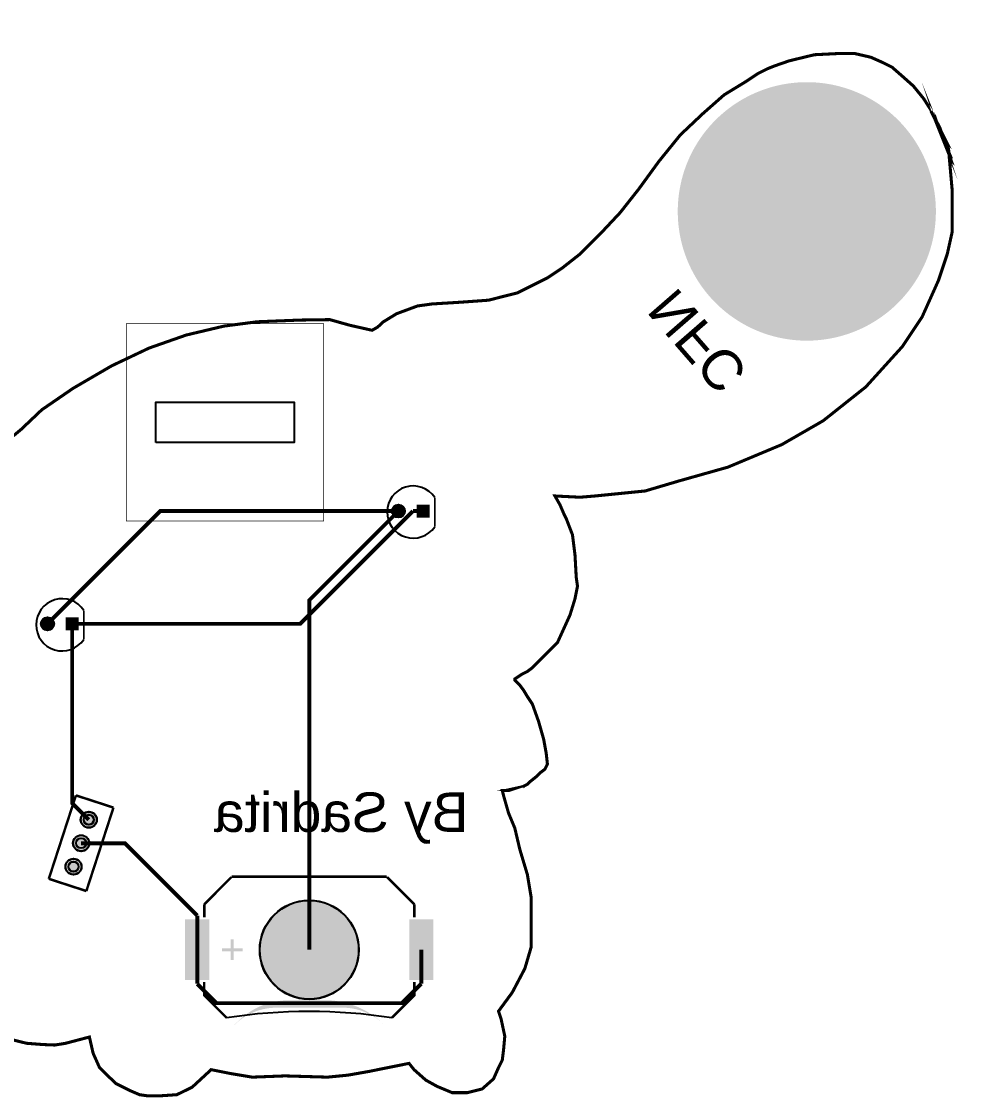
# Model space of a CAD drawing. Header units: millimetres. Extents: x -111 to 37, y 12 to 121.
# Drawn here: x -60.1 to 36.7, y 11.7 to 120.7 of the extents above; entities that cross this region are included whole.
import ezdxf

# ---------------------------------------------------------------- set-up
doc = ezdxf.new("R2010")
doc.units = ezdxf.units.MM
for name, color, linetype, true_color in [('BoardOutLine', 7, 'Continuous', 0xff00ff), ('BottomLayer', 7, 'Continuous', 0x0000ff), ('BottomPasteMaskLayer', 7, 'Continuous', 0x800000), ('BottomSilkLayer', 7, 'Continuous', 0x66cc33), ('BottomSolderMaskLayer', 7, 'Continuous', 0xaa00ff), ('Document', 7, 'Continuous', 0xffffff), ('Multi-Layer', 7, 'Continuous', 0xc0c0c0), ('TopLayer', 7, 'Continuous', 0xff0000), ('TopSolderMaskLayer', 7, 'Continuous', 0x800080)]:
    doc.layers.add(name, color=color, linetype=linetype, true_color=true_color)
doc.styles.get("Standard").update_dxf_attribs({"font": 'arial.ttf'})

msp = doc.modelspace()

# ---------------------------------------------------------------- hatches: boundary and pattern name
at = {"layer": 'BottomLayer'}
for points in [[(-35.98807467614936, 26.67005334010662, 1), (-25.988049276098558, 26.67005334010662, 1)], [(-41.138125476250934, 29.72006604013211), (-43.53812547625091, 29.72006604013211), (-43.53812547625091, 23.620040640081243), (-41.138125476250934, 23.620040640081243)], [(-18.43804927609858, 29.72006604013211), (-20.83804927609856, 29.72006604013211), (-20.83804927609856, 23.620040640081243), (-18.43804927609858, 23.620040640081243)]]:
    msp.add_hatch(color=256, dxfattribs=at).paths.add_polyline_path(points)
at = {"layer": 'BottomPasteMaskLayer'}
for points in [[(-43.538074676149336, 29.720040640081265), (-41.13807467614936, 29.720040640081265), (-41.13807467614936, 23.620040640081243), (-43.538074676149336, 23.620040640081243), (-43.538074676149336, 23.630048260096487)], [(-20.83804927609856, 29.720040640081265), (-18.43804927609858, 29.720040640081265), (-18.43804927609858, 23.620040640081243), (-20.83804927609856, 23.620040640081243), (-20.83804927609856, 23.630048260096487)]]:
    msp.add_hatch(color=256, dxfattribs=at).paths.add_polyline_path(points)
at = {"layer": 'BottomSilkLayer'}
for points in [[(-38.63807467614936, 25.620066040132087), (-38.63807467614936, 27.720066040131996), (-38.93807467614931, 27.720066040131996), (-38.93807467614931, 25.620066040132087)], [(-37.73810007620011, 26.820040640081174), (-39.838100076200135, 26.820040640081174), (-39.838100076200135, 26.52004064008122), (-37.73810007620011, 26.52004064008122)]]:
    msp.add_hatch(color=256, dxfattribs=at).paths.add_polyline_path(points)
at = {"layer": 'BottomSolderMaskLayer'}
for points in [[(6.350012700025445, 101.47320294640588), (6.350803179502918, 101.63635230667921), (6.353629273246497, 101.79947910340366), (6.358490541259243, 101.96255793921239), (6.365386226685587, 102.12556342420578), (6.374315255929332, 102.28847017990427), (6.385276238821916, 102.45125284319943), (6.398267468837275, 102.61388607030301), (6.413286923358328, 102.77634454069255), (6.430332263991886, 102.93860296105379), (6.449400836932227, 103.10063606921824), (6.470489673375823, 103.26241863809662), (6.493595489980862, 103.42392547960628), (6.518714689381113, 103.58513144859296), (6.545843360744357, 103.74601144674534), (6.574977280381745, 103.90654042650272), (6.6061119124053675, 104.06669339495534), (6.639242409434928, 104.22644541773434), (6.674363613351716, 104.38577162289505), (6.711470056101916, 104.54464720478813), (6.750555960547899, 104.70304742792257), (6.791615241367936, 104.86094763081655), (6.834641506003209, 105.01832322983682), (6.879628055653939, 105.1751497230257), (6.926567886320981, 105.3314026939172), (6.975453689897222, 105.4870578153367), (7.026277855305352, 105.64209085318987), (7.079032469682488, 105.79647767023505), (7.133709319612308, 105.95019422984126), (7.1902998924038, 106.10321659973067), (7.2487953774168545, 106.25552095570413), (7.309186667433551, 106.4070835853513), (7.371464360075834, 106.55788089174166), (7.4356187592709375, 106.70788939709837), (7.501639876758645, 106.85708574645412), (7.569517433648343, 107.00544671128694), (7.639240862018596, 107.15294919313624), (7.710799306561967, 107.2995702272002), (7.784181626275995, 107.44528698590966), (7.859376396197376, 107.5900767824835), (7.936371909180252, 107.73391707446012), (8.0151561777202, 107.87678546720701), (8.0957169358187, 108.01865971740779), (8.17804164089489, 108.15951773652466), (8.262117475736432, 108.29933759423852), (8.347931350496538, 108.43809752186223), (8.43546990473078, 108.57577591572965), (8.5247195094787, 108.71235134056087), (8.61566626938361, 108.84780253279712), (8.708296024857873, 108.982108403913), (8.80259435428593, 109.11524804369947), (8.898546576271656, 109.24720072351863), (8.996137751921424, 109.37794589953194), (9.095352687171953, 109.50746321589793), (9.196175935155452, 109.63573250794207), (9.298591798603866, 109.76273380529574), (9.402584332293827, 109.88844733500571), (9.508137345528667, 110.01285352461264), (9.615234404658622, 110.1359330051979), (9.723858835640385, 110.2576666143998), (9.833993726632798, 110.37803539939625), (9.945621930629159, 110.49702061985636), (10.05872606812818, 110.61460375085755), (10.1732885298386, 110.73076648576989), (10.289291479421081, 110.84549073910614), (10.406716856265803, 110.95875864933805), (10.525546378303943, 111.07055258167611), (10.645761544853485, 111.18085513081655), (10.767343639500496, 111.28964912365007), (10.890273733012691, 111.39691762193615), (11.014532686286202, 111.50264392493978), (11.140101153325986, 111.6068115720318), (11.26695958425762, 111.70940434525187), (11.395088228370696, 111.81040627183336), (11.524467137194506, 111.90980162668961), (11.655076167603056, 112.00757493486299), (11.786894984951687, 112.10371097393386), (11.919903066242796, 112.19819477639044), (12.054079703321577, 112.29101163195935), (12.189404006098812, 112.38214708989562), (12.325854905804817, 112.4715869612329), (12.463411158268855, 112.55931732099236), (12.60205134722628, 112.64532451035018), (12.741753887654113, 112.72959513876515), (12.882497029130263, 112.8121160860627), (13.024258859220481, 112.8928745044775), (13.16701730689033, 112.97185782065469), (13.310750145940801, 113.04905373760596), (13.45543499846849, 113.12445023662542), (13.601049338351231, 113.19803557916032), (13.747570494753063, 113.2697983086382), (13.894975655655116, 113.33972725225135), (14.043241871407417, 113.40781152269562), (14.192346058301155, 113.47404051986598), (14.342265002163003, 113.53840393250675), (14.492975361969684, 113.60089173981657), (14.644453673480939, 113.66149421300918), (14.796676352894337, 113.7202019168277), (14.949619700515314, 113.77700571101354), (15.103259904448123, 113.83189675172991), (15.257573044302717, 113.88486649293793), (15.412535094918894, 113.93590668772845), (15.568121930107282, 113.98500938960456), (15.724309326404637, 114.03216695371987), (15.881072966846205, 114.077372038068), (16.038388444751035, 114.1206176046262), (16.196231267522535, 114.16189692045123), (16.35457686046061, 114.20120355872666), (16.51340057058883, 114.23853139976461), (16.67267767049202, 114.27387463195794), (16.83238336216641, 114.30722775268475), (16.99249278088041, 114.3385855691663), (17.152980999045667, 114.36794319927378), (17.313823030098547, 114.39529607228985), (17.474993832389373, 114.42063992961994), (17.636468313082105, 114.44397082545413), (17.79822133206062, 114.46528512738337), (17.96022770584341, 114.48457951696344), (18.12246221150258, 114.50185099023258), (18.284899590593795, 114.51709685817843), (18.447514553086194, 114.53031474715749), (18.610281781300728, 114.54150259926382), (18.7731759338526, 114.55065867265), (18.936171649595508, 114.55778154179848), (19.09924355157068, 114.56287009774269), (19.262366250958166, 114.56592354824056), (19.42551435102928, 114.56694141789762), (19.58866245110039, 114.56592354824056), (19.751785150487876, 114.56287009774269), (19.91485705246305, 114.55778154179836), (20.077852768205958, 114.55065867265), (20.2407469207576, 114.54150259926382), (20.403514148972363, 114.53031474715738), (20.566129111464534, 114.51709685817843), (20.72856649055575, 114.50185099023247), (20.890800996215148, 114.48457951696332), (21.05280736999771, 114.46528512738325), (21.21456038897645, 114.44397082545402), (21.376034869669184, 114.42063992961971), (21.53720567196001, 114.39529607228974), (21.69804770301289, 114.36794319927367), (21.858535921177918, 114.33858556916607), (22.018645339892146, 114.30722775268453), (22.178351031566535, 114.27387463195771), (22.337628131469728, 114.2385313997645), (22.496451841597718, 114.20120355872643), (22.65479743453602, 114.161896920451), (22.812640257307294, 114.12061760462598), (22.969955735212352, 114.07737203806778), (23.12671937565392, 114.03216695371964), (23.282906771951275, 113.98500938960433), (23.438493607139435, 113.93590668772822), (23.59345565775584, 113.8848664929377), (23.747768797610206, 113.83189675172957), (23.901409001543016, 113.7770057110132), (24.05435234916399, 113.72020191682736), (24.20657502857739, 113.66149421300884), (24.358053340088873, 113.60089173981623), (24.508763699895326, 113.53840393250641), (24.658682643757174, 113.47404051986564), (24.80778683065091, 113.40781152269517), (24.95605304640344, 113.3397272522509), (25.103458207305266, 113.26979830863775), (25.249979363707325, 113.19803557915986), (25.39559370358984, 113.12445023662497), (25.540278556117755, 113.0490537376055), (25.684011395168, 112.97185782065424), (25.826769842837848, 112.89287450447705), (25.968531672928066, 112.81211608606213), (26.109274814404216, 112.7295951387647), (26.24897735483205, 112.64532451034961), (26.387617543789474, 112.5593173209918), (26.52517379625351, 112.47158696123245), (26.661624695959517, 112.38214708989506), (26.796948998736752, 112.29101163195878), (26.931125635815533, 112.19819477638987), (27.064133717106643, 112.10371097393329), (27.195952534455273, 112.00757493486242), (27.326561564863823, 111.90980162668905), (27.455940473687633, 111.81040627183279), (27.58406911780071, 111.7094043452513), (27.710927548732343, 111.60681157203123), (27.836496015772127, 111.5026439249391), (27.96075496904541, 111.39691762193547), (28.083685062557606, 111.2896491236495), (28.205267157204617, 111.18085513081587), (28.325482323754386, 111.07055258167543), (28.4443118457923, 110.95875864933737), (28.561737222637248, 110.84549073910546), (28.67774017221973, 110.73076648576921), (28.79230263393015, 110.61460375085687), (28.905406771428943, 110.49702061985568), (29.017034975425304, 110.37803539939546), (29.127169866417717, 110.257666614399), (29.23579429739948, 110.13593300519722), (29.342891356529663, 110.01285352461184), (29.448444369764275, 109.88844733500503), (29.552436903454236, 109.76273380529506), (29.65485276690265, 109.63573250794127), (29.75567601488615, 109.50746321589725), (29.854890950136905, 109.37794589953114), (29.952482125786673, 109.24720072351784), (30.048434347771945, 109.11524804369867), (30.14273267720023, 108.9821084039122), (30.235362432674492, 108.84780253279632), (30.3263091925794, 108.71235134056008), (30.415558797327094, 108.57577591572885), (30.503097351561564, 108.43809752186121), (30.58891122632167, 108.29933759423773), (30.672987061163212, 108.15951773652387), (30.755311766239174, 108.01865971740676), (30.835872524337674, 107.87678546720622), (30.914656792877622, 107.73391707445921), (30.991652305860498, 107.5900767824827), (31.06684707578188, 107.44528698590887), (31.140229395496135, 107.2995702271993), (31.211787840039506, 107.15294919313533), (31.281511268409304, 107.00544671128591), (31.34938882529923, 106.85708574645321), (31.415409942786937, 106.70788939709735), (31.47956434198204, 106.55788089174064), (31.541842034624324, 106.40708358535039), (31.602233324640792, 106.25552095570322), (31.660728809654074, 106.10321659972976), (31.717319382445567, 105.95019422984035), (31.771996232375614, 105.79647767023414), (31.824750846752522, 105.64209085318896), (31.875575012160652, 105.48705781533567), (31.924460815736893, 105.33140269391629), (31.97140064640371, 105.17514972302479), (32.01638719605444, 105.0183232298358), (32.05941346068994, 104.86094763081564), (32.100472741509975, 104.70304742792155), (32.13955864595596, 104.54464720478711), (32.17666508870616, 104.38577162289403), (32.21178629262272, 104.22644541773343), (32.24491678965228, 104.06669339495443), (32.2760514216759, 103.9065404265018), (32.30518534131352, 103.74601144674432), (32.332314012676534, 103.58513144859194), (32.357433212076785, 103.42392547960526), (32.38053902868205, 103.2624186380956), (32.40162786512519, 103.10063606921722), (32.42069643806599, 102.93860296105277), (32.43774177869932, 102.77634454069153), (32.45276123322037, 102.61388607030199), (32.4657524632355, 102.4512528431984), (32.47671344612809, 102.28847017990324), (32.48564247537206, 102.12556342420487), (32.492538160798404, 101.96255793921148), (32.49739942881092, 101.79947910340275), (32.50022552255473, 101.6363523066783), (32.501016002031974, 101.47320294640588), (32.50022552255473, 101.31005358613254), (32.49739942881092, 101.1469267894081), (32.492538160798404, 100.98384795359937), (32.48564247537183, 100.82084246860597), (32.47671344612809, 100.65793571290749), (32.4657524632355, 100.49515304961233), (32.452761233220144, 100.33251982250874), (32.43774177869932, 100.1700613521192), (32.42069643806576, 100.00780293175808), (32.40162786512519, 99.84576982359351), (32.380539028681824, 99.68398725471525), (32.35743321207656, 99.52248041320547), (32.332314012676306, 99.3612744442189), (32.30518534131329, 99.20039444606653), (32.2760514216759, 99.03986546630904), (32.24491678965205, 98.87971249785642), (32.21178629262249, 98.71996047507741), (32.17666508870593, 98.56063426991682), (32.13955864595573, 98.40175868802373), (32.10047274150975, 98.2433584648893), (32.05941346068971, 98.0854582619952), (32.01638719605421, 97.92808266297504), (31.97140064640348, 97.77125616978606), (31.924460815736666, 97.61500319889478), (31.875575012160425, 97.45934807747517), (31.824750846752295, 97.30431503962188), (31.77199623237516, 97.1499282225767), (31.71731938244534, 96.9962116629705), (31.66072880965362, 96.8431892930812), (31.602233324640565, 96.69088493710763), (31.541842034624096, 96.53932230746045), (31.479564341981586, 96.38852500107032), (31.41540994278671, 96.23851649571361), (31.349388825299002, 96.08932014635775), (31.281511268409076, 95.94095918152505), (31.21178784003905, 95.79345669967563), (31.14022939549568, 95.64683566561166), (31.066847075781425, 95.5011189069022), (30.99165230586027, 95.35632911032826), (30.914656792877167, 95.21248881835174), (30.83587252433722, 95.06962042560485), (30.75531176623872, 94.9277461754042), (30.67298706116253, 94.7868881562872), (30.588911226321216, 94.64706829857334), (30.50309735156111, 94.50830837094975), (30.41555879732664, 94.3706299770821), (30.326309192578947, 94.234054552251), (30.235362432674037, 94.09860336001475), (30.142732677199774, 93.96429748889886), (30.04843434777149, 93.8311578491124), (29.95248212578599, 93.69920516929324), (29.854890950136223, 93.56845999327993), (29.755676014885694, 93.43894267691405), (29.654852766902195, 93.3106733848698), (29.55243690345378, 93.18367208751613), (29.44844436976382, 93.05795855780616), (29.34289135652898, 92.93355236819923), (29.235794297399025, 92.81047288761397), (29.127169866417262, 92.68873927841207), (29.01703497542485, 92.56837049341561), (28.90540677142826, 92.44938527295551), (28.79230263392924, 92.33180214195431), (28.677740172219274, 92.21563940704198), (28.561737222636793, 92.10091515370573), (28.444311845791844, 91.98764724347382), (28.325482323753704, 91.87585331113576), (28.205267157204162, 91.76555076199531), (28.083685062556924, 91.6567567691618), (27.960754969044956, 91.54948827087571), (27.836496015771672, 91.44376196787209), (27.71092754873166, 91.33959432078007), (27.584069117800027, 91.23700154756), (27.45594047368695, 91.13599962097851), (27.32656156486314, 91.03660426612225), (27.19595253445459, 90.93883095794888), (27.064133717106188, 90.84269491887812), (26.93112563581485, 90.74821111642143), (26.79694899873607, 90.65539426085252), (26.661624695958835, 90.56425880291624), (26.52517379625283, 90.47481893157897), (26.387617543788792, 90.3870885718195), (26.248977354831368, 90.30108138246169), (26.109274814403534, 90.21681075404683), (25.968531672927384, 90.13428980674917), (25.826769842837166, 90.05353138833436), (25.684011395167317, 89.97454807215729), (25.540278556117073, 89.89735215520591), (25.39559370358893, 89.82195565618645), (25.249979363706643, 89.74837031365166), (25.103458207304584, 89.67660758417367), (24.956053046402758, 89.60667864056052), (24.80778683065023, 89.53859437011624), (24.658682643756492, 89.47236537294589), (24.508763699894644, 89.40800196030511), (24.35805334008819, 89.34551415299518), (24.206575028576708, 89.28491167980269), (24.05435234916331, 89.22620397598405), (23.901409001542333, 89.16940018179832), (23.74776879760975, 89.11450914108195), (23.593455657755158, 89.06153939987382), (23.438493607138753, 89.0104992050833), (23.282906771950593, 88.9613965032072), (23.126719375653238, 88.914238939092), (22.96995573521167, 88.86903385474386), (22.81264025730661, 88.82578828818555), (22.65479743453534, 88.78450897236064), (22.496451841597036, 88.74520233408509), (22.337628131469046, 88.70787449304714), (22.178351031565853, 88.67253126085404), (22.018645339891464, 88.639178140127), (21.858535921177463, 88.60782032364568), (21.698047703012207, 88.57846269353797), (21.537205671959327, 88.5511098205219), (21.3760348696685, 88.52576596319204), (21.21456038897577, 88.50243506735762), (21.052807369997026, 88.48112076542839), (20.890800996214466, 88.46182637584832), (20.728566490555068, 88.44455490257917), (20.56612911146408, 88.42930903463332), (20.40351414897168, 88.41609114565426), (20.24074692075692, 88.40490329354793), (20.077852768205275, 88.39574722016175), (19.914857052462594, 88.38862435101328), (19.751785150487194, 88.38353579506906), (19.588662451099708, 88.38048234457119), (19.425514351028596, 88.37946447491413), (19.262366250957484, 88.38048234457119), (19.099243551569998, 88.38353579506906), (18.9361716495946, 88.38862435101328), (18.773175933851917, 88.39574722016175), (18.610281781300046, 88.40490329354793), (18.44751455308551, 88.41609114565438), (18.284899590593113, 88.42930903463332), (18.122462211502125, 88.44455490257917), (17.960227705842726, 88.46182637584832), (17.798221332060166, 88.4811207654285), (17.63646831308165, 88.50243506735774), (17.47499383238892, 88.52576596319204), (17.313823030098092, 88.5511098205219), (17.152980999045212, 88.57846269353809), (16.99249278087973, 88.60782032364568), (16.83238336216573, 88.63917814012711), (16.67267767049134, 88.67253126085404), (16.513400570588146, 88.70787449304726), (16.354576860460156, 88.7452023340852), (16.19623126752208, 88.78450897236064), (16.03838844475058, 88.82578828818566), (15.881072966845522, 88.86903385474398), (15.724309326403954, 88.914238939092), (15.5681219301066, 88.96139650320731), (15.41253509491844, 89.01049920508342), (15.257573044302262, 89.06153939987394), (15.103259904447668, 89.11450914108207), (14.949619700514859, 89.16940018179844), (14.796676352893883, 89.22620397598416), (14.644453673480484, 89.28491167980269), (14.492975361969002, 89.34551415299529), (14.342265002162321, 89.40800196030523), (14.192346058300473, 89.47236537294589), (14.043241871406963, 89.53859437011636), (13.894975655654662, 89.60667864056063), (13.747570494752608, 89.67660758417378), (13.601049338350776, 89.74837031365178), (13.455434998468036, 89.82195565618656), (13.31075014594012, 89.89735215520614), (13.167017306889875, 89.97454807215752), (13.024258859220026, 90.05353138833448), (12.882497029129809, 90.1342898067494), (12.741753887653658, 90.21681075404695), (12.602051347225824, 90.30108138246192), (12.4634111582684, 90.38708857181973), (12.325854905804363, 90.47481893157908), (12.189404006098357, 90.56425880291647), (12.054079703321122, 90.65539426085286), (11.919903066242341, 90.74821111642166), (11.786894984951232, 90.84269491887824), (11.655076167602601, 90.93883095794911), (11.524467137194051, 91.03660426612248), (11.395088228370241, 91.13599962097874), (11.266959584257165, 91.23700154756011), (11.140101153325531, 91.3395943207803), (11.014532686285747, 91.44376196787232), (10.890273733012236, 91.54948827087594), (10.767343639500268, 91.65675676916203), (10.645761544853258, 91.76555076199554), (10.525546378303488, 91.87585331113598), (10.406716856265575, 91.98764724347416), (10.289291479420626, 92.10091515370596), (10.173288529838146, 92.21563940704232), (10.058726068127726, 92.33180214195465), (9.945621930628931, 92.44938527295574), (9.833993726632343, 92.56837049341596), (9.723858835640158, 92.68873927841253), (9.615234404658395, 92.8104728876142), (9.508137345528212, 92.93355236819957), (9.4025843322936, 93.05795855780639), (9.298591798603638, 93.18367208751636), (9.196175935154997, 93.31067338487003), (9.095352687171726, 93.43894267691428), (8.996137751920969, 93.56845999328027), (8.898546576271201, 93.69920516929358), (8.802594354285702, 93.83115784911274), (8.708296024857418, 93.96429748889909), (8.615666269383382, 94.09860336001509), (8.524719509478473, 94.23405455225134), (8.435469904730553, 94.37062997708244), (8.34793135049631, 94.50830837095009), (8.262117475736204, 94.64706829857369), (8.178041640894435, 94.78688815628755), (8.095716935818473, 94.92774617540454), (8.015156177719973, 95.06962042560531), (7.936371909180025, 95.21248881835209), (7.859376396197149, 95.35632911032872), (7.7841816262757675, 95.50111890690255), (7.710799306561739, 95.64683566561212), (7.639240862018369, 95.79345669967597), (7.569517433648116, 95.9409591815255), (7.501639876758418, 96.08932014635809), (7.43561875927071, 96.23851649571395), (7.371464360075606, 96.38852500107066), (7.309186667433323, 96.5393223074609), (7.248795377416627, 96.69088493710808), (7.190299892403573, 96.84318929308165), (7.13370931961208, 96.99621166297095), (7.079032469682261, 97.14992822257716), (7.026277855305125, 97.30431503962234), (6.9754536898969945, 97.45934807747562), (6.926567886320754, 97.61500319889524), (6.879628055653711, 97.77125616978651), (6.834641506003209, 97.92808266297561), (6.791615241367708, 98.08545826199565), (6.750555960547672, 98.24335846488975), (6.711470056101689, 98.40175868802419), (6.674363613351716, 98.56063426991739), (6.639242409434928, 98.71996047507787), (6.6061119124053675, 98.87971249785687), (6.574977280381518, 99.0398654663095), (6.545843360744129, 99.20039444606698), (6.518714689381113, 99.36127444421936), (6.493595489980862, 99.52248041320604), (6.470489673375596, 99.6839872547157), (6.449400836932227, 99.84576982359408), (6.430332263991659, 100.00780293175853), (6.4132869233581005, 100.17006135211977), (6.398267468837275, 100.33251982250931), (6.385276238821916, 100.4951530496129), (6.374315255929332, 100.65793571290806), (6.365386226685587, 100.82084246860643), (6.358490541259243, 100.98384795359982), (6.353629273246497, 101.14692678940855), (6.350803179502918, 101.31005358613311), (6.350012700025445, 101.47320294640645)], [(-22.611379222758394, 71.12014224028451, 1), (-21.29057658115311, 71.12014224028451, 1)], [(-18.79070358140723, 71.78054356108714), (-18.79070358140723, 70.45974091948187), (-20.111506223012498, 70.45974091948187), (-20.111506223012498, 71.78054356108714)], [(-58.17145034290059, 59.6901193802388, 1), (-56.85064770129531, 59.6901193802388, 1)], [(-54.350774701549426, 60.35052070104132), (-54.350774701549426, 59.02971805943616), (-55.671577343154695, 59.02971805943616), (-55.671577343154695, 60.35052070104132)], [(-54.15496570993149, 39.84269748539498, 1), (-52.50416560833129, 39.84269748539498, 1)], [(-54.927482854965646, 37.46520193040385, 1), (-53.27668275336545, 37.46520193040385, 1)], [(-55.70007620015234, 35.08745237490473, 1), (-54.04927609855214, 35.08745237490473, 1)], [(-36.01308102616206, 26.67005334010662, 1), (-25.96304292608586, 26.67005334010662, 1)], [(-41.1131201848425, 29.745072494269834), (-43.563132884867855, 29.745072494269834), (-43.563132884867855, 23.59503418594352), (-41.1131201848425, 23.59503418594352)], [(-18.413042926085836, 29.745072494269834), (-20.863055626111304, 29.745072494269834), (-20.863055626111304, 23.59503418594352), (-18.413042926085836, 23.59503418594352)]]:
    msp.add_hatch(color=256, dxfattribs=at).paths.add_polyline_path(points)
at = {"layer": 'Document'}
for points in [[(-38.63807467614936, 25.620066040132087), (-38.63807467614936, 27.720066040131996), (-38.93807467614931, 27.720066040131996), (-38.93807467614931, 25.620066040132087)], [(-37.73810007620011, 26.820040640081174), (-39.838100076200135, 26.820040640081174), (-39.838100076200135, 26.52004064008122), (-37.73810007620011, 26.52004064008122)], [(-23.378054356108578, 19.050063500127067), (-23.45779276053679, 19.128324589767885), (-23.53898061714142, 19.205080978638534), (-23.621589536304555, 19.280305826708855), (-23.705590631494374, 19.35397282949475), (-23.79095452936474, 19.426056227256595), (-23.877651380027828, 19.496530814006746), (-23.96565086749149, 19.56537194632358), (-24.0549222202593, 19.632555551969062), (-24.14543422209192, 19.698058138305555), (-24.23715522292207, 19.761856800511282), (-24.330053149921696, 19.82392922958968), (-24.42409551871765, 19.884253720169795), (-24.519249444750585, 19.942809178096695), (-24.615481654773816, 19.999575127807475), (-24.712758498488142, 20.05453171949125), (-24.811045960309116, 20.10765973602986), (-24.910309671260848, 20.158940599717766), (-25.010514920995092, 20.208356378758822), (-25.111626669927432, 20.255889793535857), (-25.213609561490898, 20.301524222653143), (-25.316427934498847, 20.345243708749308), (-25.42004583561527, 20.387032964075956), (-25.52442703192628, 20.426877375844924), (-25.62953502361063, 20.46476301133646), (-25.73533305670253, 20.500676622772744), (-25.841784135943954, 20.534605651949278), (-25.9488510377206, 20.566538234626705), (-26.05649632307893, 20.59646320467914), (-26.164682350816975, 20.624370097999304), (-26.27337129064722, 20.650249156156974), (-26.382525136424306, 20.674091329811404), (-26.492105719436267, 20.695888281875796), (-26.602074721749545, 20.715632390433257), (-26.712393689609485, 20.733316751400366), (-26.82302404688619, 20.748935180943135), (-26.933927108562898, 20.76248221763842), (-27.045064094265058, 20.773953124383638), (-27.156396141819528, 20.78334389005363), (-27.267884320844132, 20.790651230902995), (-27.37948964636132, 20.795872591714556), (-27.491173092429676, 20.79900614669259), (-27.602895605791105, 20.80005080010153), (-31.05806451612898, 20.80005080010153), (-34.310718821437604, 20.80005080010153), (-34.42435828419741, 20.798988333525813), (-34.53795801139904, 20.795801122939565), (-34.65147827967314, 20.790490282841688), (-34.764879393435876, 20.783057670317817), (-34.87812169876929, 20.77350588439208), (-34.991165597286795, 20.76183826511749), (-35.10397155998089, 20.74805889240838), (-35.21650014104455, 20.732172584613522), (-35.32871199166573, 20.714184896831284), (-35.44056787378577, 20.694102118967294), (-35.55202867382047, 20.671931273534824), (-35.66305541633767, 20.64768011319927), (-35.773609277685296, 20.62135711806718), (-35.883651599567656, 20.592971492721063), (-35.9931439025637, 20.562533163000353), (-36.10204789958209, 20.530052772531235), (-36.210325509248605, 20.49554167900385), (-36.317938869224236, 20.45901195020167), (-36.42485034944286, 20.420476359781333), (-36.53102256527086, 20.379948382805765), (-36.63641839057959, 20.33744219103255), (-36.741000970727214, 20.29297264795798), (-36.84473373544597, 20.24655530361997), (-36.94758041163038, 20.198206389160646), (-37.049505036020946, 20.147942811150187), (-37.15047196777971, 20.095782145675344), (-37.25044590095331, 20.04174263219329), (-37.34939187681823, 19.98584316715369), (-37.44727529610566, 19.928103297391203), (-37.54406193109969, 19.86854321329031), (-37.63971793760618, 19.807183741724657), (-37.73420986678741, 19.74404633877532), (-37.82750467685821, 19.679153082227117), (-37.9195697446404, 19.612526663849394), (-38.010372876969654, 19.54419038146034), (-38.0998823219536, 19.474168130780527), (-38.18806678007411, 19.40248439707773), (-38.27489541513228, 19.32916424660391), (-38.3603378650314, 19.254233317830767), (-38.444364252393825, 19.17771781248439), (-38.526945195008125, 19.099644486383113), (-38.608051816103625, 19.02004064008122), (-38.245923291846566, 19.38216916433828), (-38.1573312657913, 19.46929297614861), (-38.06729578541285, 19.55492426679598), (-37.9758419920081, 19.639039124798728), (-37.88299542292111, 19.721614062120466), (-37.78878200441079, 19.80262602072844), (-37.69322804441208, 19.882052379032757), (-37.59636022518953, 19.9598709582026), (-37.498205595886816, 20.03606002835943), (-37.398791564973294, 20.110598314645472), (-37.29814589259081, 20.183465003163747), (-37.19629668280197, 20.25463974679019), (-37.093272375742, 20.324102670855837), (-36.98910173967795, 20.391834378695876), (-36.88381386297476, 20.4578159570666), (-36.777438145973406, 20.52202898142582), (-36.670004292780504, 20.584455521078894), (-36.56154230297432, 20.64507814418448), (-36.45208246322761, 20.70387992262306), (-36.34165533885027, 20.76084443672346), (-36.23029176525472, 20.815955779847627), (-36.11802283934503, 20.869198562832707), (-36.004879910834006, 20.92055791828875), (-35.89089457348848, 20.970019504748848), (-35.77609865630791, 21.017569510675457), (-35.66052421463621, 21.06319465831575), (-35.54420352121042, 21.10688220741008), (-35.42716905714951, 21.148619958749464), (-35.30945350288346, 21.188396257581644), (-35.191089729029045, 21.22619999686583), (-35.07211078720991, 21.262020620374074), (-34.952549900827876, 21.295848125639168), (-34.83244045578556, 21.327673066747593), (-34.71181599116392, 21.35748655697705), (-34.59071018985662, 21.385280271278134), (-34.46915686916486, 21.411046448599222), (-34.347189971354055, 21.434777894053013), (-34.22484355417566, 21.456467980925936), (-34.10215178135775, 21.47611065252886), (-33.97914891306425, 21.4937004238883), (-33.85586929632859, 21.509232383277208), (-33.732347355463276, 21.52270219358786), (-33.60861758244653, 21.53410609354171), (-33.48471452729132, 21.5434408987403), (-33.36067278839698, 21.55070400255454), (-33.23652700288926, 21.555893376852282), (-33.112311836947356, 21.559007572564838), (-32.98806197612396, 21.560045720091352), (-29.437693675387436, 21.56004572009124), (-29.305727007317614, 21.55902961483457), (-29.17379163484611, 21.55598142813551), (-29.04191884701106, 21.55090188288466), (-28.910139918008326, 21.54379218371787), (-28.778486099774796, 21.534654016730656), (-28.646988614576685, 21.523489549078477), (-28.51567864760557, 21.510301428462753), (-28.384587339581685, 21.49509278250241), (-28.25374577936975, 21.477867217993094), (-28.123184996605687, 21.458628820051217), (-27.992935954337554, 21.437382151145016), (-27.863029541683318, 21.414132250012926), (-27.733496566504414, 21.388884630468624), (-27.604367748100117, 21.361645280093057), (-27.47567370992249, 21.332420658814726), (-27.347444972313042, 21.301217697377524), (-27.21971194526577, 21.268043795697395), (-27.092504921214527, 21.232906821106894), (-26.96585406784925, 21.195815106490045), (-26.839789420961893, 21.15677744830566), (-26.714340877322797, 21.115803104501424), (-26.589538187591074, 21.072901792318135), (-26.46541094925817, 21.028083685985735), (-26.3419885996301, 20.98135941430985), (-26.21930040884513, 20.932740058151467), (-26.09737547293264, 20.882237147798833), (-25.9762427069129, 20.82986266023329), (-25.85593083793958, 20.77562901628869), (-25.736468398487318, 20.71954907770578), (-25.61788371958471, 20.661636144081854), (-25.500204924095897, 20.601903949716984), (-25.38345992005054, 20.54036666035654), (-25.267676394026125, 20.4770388698322), (-25.15288180458117, 20.4119355966003), (-25.039103375743593, 20.345072280180716), (-24.926368090554888, 20.276464777495107), (-24.814702684670124, 20.206129359106058), (-24.704133640018313, 20.13408270535922), (-24.5946871785211, 20.060341902426785), (-24.48638925587568, 19.984924438255575), (-24.379265555397296, 19.90784819841997), (-24.273341481930288, 19.829131461880138), (-24.168642155821544, 19.748792896646933), (-24.06519240696457, 19.666851555354583), (-23.96301676890971, 19.583326870743235), (-23.86213947304691, 19.498238651048837), (-23.76258444285827, 19.411607075307074), (-23.664375288245424, 19.32345268856659), (-23.567535299929546, 19.2337963970175), (-23.472087443928217, 19.142659463033056), (-23.378054356108805, 19.050063500126953)]]:
    msp.add_hatch(color=256, dxfattribs=at).paths.add_polyline_path(points)
at = {"layer": 'Multi-Layer'}
for points in [[(-22.585979171958293, 71.12014224028451, 1), (-21.315976631953212, 71.12014224028451, 1)], [(-18.816103632207273, 71.75514351028698), (-18.816103632207273, 70.48514097028192), (-20.08610617221234, 70.48514097028192), (-20.08610617221234, 71.75514351028698)], [(-58.14605029210049, 59.6901193802388, 1), (-56.87604775209541, 59.6901193802388, 1)], [(-54.376174752349584, 60.325120650241274), (-54.376174752349584, 59.05511811023621), (-55.64617729235465, 59.05511811023621), (-55.64617729235465, 60.325120650241274)], [(-54.12956565913139, 39.84269748539498, 1), (-52.52956565913139, 39.84269748539498, 1)], [(-54.902082804165545, 37.46520193040385, 1), (-53.30208280416555, 37.46520193040385, 1)], [(-55.67467614935224, 35.08745237490473, 1), (-54.07467614935224, 35.08745237490473, 1)]]:
    msp.add_hatch(color=256, dxfattribs=at).paths.add_polyline_path(points)
at = {"layer": 'TopSolderMaskLayer'}
for points in [[(-22.611379222758394, 71.12014224028451, 1), (-21.29057658115311, 71.12014224028451, 1)], [(-18.79070358140723, 71.78054356108714), (-18.79070358140723, 70.45974091948187), (-20.111506223012498, 70.45974091948187), (-20.111506223012498, 71.78054356108714)], [(-58.17145034290059, 59.6901193802388, 1), (-56.85064770129531, 59.6901193802388, 1)], [(-54.350774701549426, 60.35052070104132), (-54.350774701549426, 59.02971805943616), (-55.671577343154695, 59.02971805943616), (-55.671577343154695, 60.35052070104132)], [(-54.15496570993149, 39.84269748539498, 1), (-52.50416560833129, 39.84269748539498, 1)], [(-54.927482854965646, 37.46520193040385, 1), (-53.27668275336545, 37.46520193040385, 1)], [(-55.70007620015234, 35.08745237490473, 1), (-54.04927609855214, 35.08745237490473, 1)]]:
    msp.add_hatch(color=256, dxfattribs=at).paths.add_polyline_path(points)

# ---------------------------------------------------------------- linework, layer by layer
at = {"layer": 'BoardOutLine', "const_width": 0.30988061976123954}
for points in [[(-46.28143256286512, 11.85928371856744), (-44.411988823977595, 11.98628397256789), (-42.86004572009142, 12.740665481330893), (-41.201422402844855, 14.272288544577123), (-40.94742189484384, 14.526289052578136), (-39.042418084836186, 14.14528829057656), (-36.756413512827066, 13.764287528575096), (-33.45440690881378, 13.891287782575546), (-29.136398272796555, 13.764287528575096), (-27.051054102108196, 13.970027940055843), (-24.892049784099527, 14.35102870205742), (-20.881381762763567, 15.161290322580612), (-20.37338074676154, 14.526289052578136), (-19.17703835407667, 13.462026924053816), (-18.03403606807217, 12.82702565405134), (-16.510033020065976, 12.19202438404875), (-14.986029972059896, 12.19202438404875), (-13.462026924053816, 12.573025146050327), (-12.319024638049314, 13.58902717805438), (-11.811023622047173, 14.732029464058883), (-11.43002286004571, 15.494030988061922), (-11.303022606045147, 16.510033020065976), (-11.176022352044697, 17.907035814071605), (-11.55702311404616, 19.685039370078698), (-11.811023622047173, 20.447040894081738), (-10.414020828041657, 22.352044704089394), (-9.144018288036591, 24.765049530099077), (-8.509017018034001, 26.924053848107633), (-8.509017018034001, 29.972059944119906), (-8.509017018034001, 32.00406400812801), (-8.890017780035578, 34.29006858013713), (-9.652019304038618, 36.830073660147264), (-10.160020320040644, 38.98907797815593), (-10.79502159004312, 40.51308102616201), (-11.303022606045147, 42.291084582169105), (-11.43002286004571, 42.79908559817113), (-10.79502159004312, 42.79908559817113), (-11.176022352044697, 42.79908559817113), (-10.79502159004312, 42.79908559817113), (-10.414020828041657, 42.926085852171695), (-10.541021082042107, 42.926085852171695), (-9.398018796037604, 43.18008636017271), (-8.890017780035578, 43.43408686817372), (-8.636017272034564, 43.688087376174735), (-8.001016002031974, 44.19608839217676), (-7.6200152400305114, 44.57708915417834), (-7.112014224028485, 44.9580899161798), (-6.858013716027472, 45.46609093218183), (-6.9850139700279215, 46.609093218186445), (-7.239014478028935, 48.00609601219196), (-7.747015494030961, 49.78409956819917), (-8.382016764033551, 51.56210312420626), (-8.890017780035578, 52.3241046482093), (-9.27101854203704, 52.959105918211776), (-9.652019304038618, 53.4671069342138), (-10.03302006604008, 53.84810769621538), (-10.160020320040644, 53.97510795021594), (-10.160020320040644, 54.10210820421639), (-9.398018796037604, 54.61010922021842), (-8.890017780035578, 54.86410972821943), (-8.382016764033551, 55.24511049022101), (-7.366014732029498, 56.26111252222506), (-5.842011684023305, 57.78511557023114), (-5.207010414020829, 59.18211836423677), (-4.572009144018239, 60.57912115824229), (-4.064008128016212, 62.23012446024893), (-3.810007620015199, 63.500127000254), (-3.9370078740157624, 64.3891287782576), (-4.064008128016212, 66.67513335026672), (-4.318008636017225, 68.70713741427483), (-4.953009906019815, 70.35814071628147), (-5.207010414020829, 70.8661417322835), (-5.588011176022292, 71.75514351028698), (-6.096012192024318, 72.64414528829059), (-3.5560071120141856, 72.51714503429002), (-2.032004064008106, 72.64414528829059), (3.048006096012159, 73.15214630429261), (6.477012954025895, 74.16814833629667), (11.43002286004571, 75.5651511303023), (16.891033782067552, 77.85115570231142), (21.08204216408444, 80.2641605283211), (25.400050800101553, 83.69316738633472), (29.083058166116416, 87.75717551435105), (31.115062230124522, 90.8051816103632), (32.76606553213105, 94.48818897637796), (33.655067310134655, 97.15519431038865), (34.16306832613668, 99.44119888239777), (34.16306832613668, 100.96520193040385), (34.16306832613668, 103.50520701041398), (33.782067564135104, 107.82321564643132), (33.40106680213353, 108.71221742443481), (33.528067056134205, 108.58521717043436), (32.004064008128125, 111.63322326644652), (32.8930657861315, 109.98221996443988), (34.03606807213623, 106.6802133604267), (33.909067818135554, 106.80721361442727), (34.03606807213623, 106.93421386842772), (32.385064770129475, 110.87376174752353), (32.8930657861315, 109.60121920243841), (32.385064770129475, 111.1252222504445), (31.267462534925244, 112.89306578613161), (30.22606045212092, 114.17322834645665), (29.083058166116416, 115.1892303784607), (28.067056134112363, 116.07823215646431), (27.05105410210831, 116.58623317246634), (25.90805181610358, 117.09423418846836), (24.25704851409705, 117.47523495046994), (22.73304546609097, 117.47523495046994), (20.19304038608084, 117.34823469646938), (17.63525527051047, 116.72847345694686), (16.129032258064626, 116.20523241046476), (15.494030988061922, 115.95123190246375), (15.240030480061023, 115.8242316484633), (14.47802895605787, 115.44323088646172), (13.335026670053367, 114.68122936245868), (11.049022098044134, 113.28422656845316), (8.890017780035578, 111.37922275844551), (6.604013208026345, 109.22021844043684), (4.445008890017789, 106.55321310642626), (2.413004826009683, 103.759207518415), (0.5080010160020265, 101.34620269240543), (-1.397002794005516, 99.31419862839721), (-3.5560071120141856, 97.15519431038865), (-5.334010668021278, 95.75819151638302), (-6.858013716027472, 94.74218948437897), (-8.382016764033551, 93.98018796037593), (-9.90601981203963, 93.21818643637289), (-12.82956565913139, 92.47904495808996), (-15.638811277622608, 92.27584455168903), (-18.544577089154245, 92.09804419608838), (-20.01778003556001, 91.89484378968757), (-22.143764287528484, 91.10744221488449), (-23.522987045974105, 90.26162052324105), (-24.056388112776176, 89.75361950723902), (-24.62534925069849, 89.4310388620778), (-26.87579375158748, 89.93903987807983), (-28.907797815595586, 90.51054102108208), (-31.879603759207612, 90.46736093472191), (-36.24841249682504, 90.29464058928113), (-39.62915925831851, 89.85521971043943), (-43.45440690881378, 88.94843789687582), (-47.22123444246881, 87.62763525527043), (-51.0185420370841, 85.8242316484633), (-54.93014986029982, 83.54330708661416), (-58.09245618491241, 81.37160274320547), (-60.198120396240824, 79.3751587503175), (-60.960121920243864, 78.7401574803149)], [(-60.960121920243864, 17.526035052070142), (-59.61645923291849, 17.19329438658872), (-57.965455930911844, 17.06629413258827), (-56.76911353822709, 17.018034036068002), (-55.679451358902725, 17.19329438658872), (-53.26644653289304, 17.828295656591308), (-52.88544577089158, 16.177292354584665), (-52.23266446532887, 14.72186944373891), (-52.23266446532887, 14.72186944373891), (-50.599441198882346, 13.129286258572506), (-49.075438150876266, 12.367284734569466), (-48.18643637287278, 11.98628397256789), (-47.29743459486917, 11.85928371856744), (-46.15443230886467, 11.85928371856744)]]:
    msp.add_lwpolyline(points, dxfattribs=at)
at = {"layer": 'BottomLayer', "const_width": 0.4}
for points in [[(-21.950977901955753, 71.12014224028451), (-30.98806197612396, 62.0830581661163), (-30.98806197612396, 26.67005334010662)], [(-55.01117602235206, 59.6901193802388), (-55.01117602235206, 41.52451104902207), (-53.32943865887728, 39.842773685547286)], [(-54.10210820421639, 37.46532893065785), (-49.682753365506755, 37.46532893065785), (-42.33807467614929, 30.120650241300496)], [(-42.33807467614929, 26.67005334010662), (-42.33807467614929, 30.120650241300496)], [(-42.33807467614929, 26.67005334010662), (-42.33807467614929, 23.219456438912857)], [(-19.638049276098513, 26.67005334010662), (-19.638049276098513, 23.219456438912857)], [(-19.638049276098513, 23.219456438912857), (-21.595377190754448, 21.262128524257037), (-40.38074676149347, 21.262128524257037), (-42.33807467614929, 23.219456438912857)]]:
    msp.add_lwpolyline(points, dxfattribs=at)
at = {"layer": 'BottomLayer'}
msp.add_circle((-30.98806197612396, 26.67005334010662), 5.000012700025401, dxfattribs=at)
at = {"layer": 'BottomSilkLayer', "const_width": 0.05100330200660402}
msp.add_lwpolyline([(-29.530099060198154, 70.10414020828046), (-29.530099060198154, 90.10414020828034), (-49.530099060198154, 90.10414020828034), (-49.530099060198154, 70.10414020828046), (-29.530099060198154, 70.10414020828046)], close=True, dxfattribs=at)
at = {"layer": 'BottomSilkLayer'}
for points, const_width in [([(-18.262636525273024, 72.46634493268994), (-18.262636525273024, 69.54533909067823)], 0.15240030480060962), ([(-53.822707645415335, 61.036322072644225), (-53.822707645415335, 58.115316230632516)], 0.15240030480060962), ([(-54.63063246126501, 42.31066802133603), (-57.37777495554985, 33.85577851155699)], 0.25400050800101603), ([(-54.63063246126501, 42.31066802133603), (-50.82641605283209, 41.074599949199865)], 0.25400050800101603), ([(-50.82641605283209, 41.074599949199865), (-53.57355854711716, 32.61971043942083)], 0.25400050800101603), ([(-57.37777495554985, 33.85577851155699), (-53.57355854711716, 32.61971043942083)], 0.25400050800101603), ([(-38.83807467614929, 34.075057150114276), (-38.83807467614929, 34.06504953009903), (-41.628067056134114, 31.275057150114208)], 0.25400050800101603), ([(-38.83807467614929, 34.075057150114276), (-23.13807467614936, 34.075057150114276)], 0.25400050800101603), ([(-23.13807467614936, 34.075057150114276), (-23.13807467614936, 34.0740411480823), (-20.33807467614929, 31.274041148082233)], 0.25400050800101603), ([(-41.628067056134114, 31.275057150114208), (-41.628067056134114, 29.951206502413015)], 0.25400050800101603), ([(-20.33807467614929, 31.274041148082233), (-20.33807467614929, 29.951206502413015)], 0.25400050800101603), ([(-41.638074676149245, 22.055041910083787), (-41.638074676149245, 23.388900177800338)], 0.25400050800101603), ([(-20.34805689611369, 22.055041910083787), (-20.34805689611369, 23.388900177800338)], 0.25400050800101603), ([(-41.638074676149245, 22.055041910083787), (-41.638074676149245, 22.054051308102544), (-39.358064516128934, 19.774041148082233)], 0.25400050800101603), ([(-20.34805689611369, 22.055041910083787), (-20.34805689611369, 22.044069088138144), (-22.617068834137626, 19.77505715011432)], 0.25400050800101603)]:
    msp.add_lwpolyline(points, dxfattribs=dict(at, const_width=const_width))
for centre, radius, start, end in [((-20.465008729428064, 71.01874395295408), 2.642672085344171, 33.78207046901224, 325.72294730128107), ((-56.025079849570375, 59.58872109290837), 2.642672085344171, 33.78207046901224, 325.72294730128107), ((-30.983571573753693, -34.930985794629464), 55.34211328422658, 81.30480806105274, 98.7028422024868)]:
    msp.add_arc(centre, radius, start, end, dxfattribs=at)
at = {"layer": 'BottomSolderMaskLayer'}
for points in [[(-22.41899110998217, 71.11750063500119), (-22.41899110998217, 71.12278384556771)], [(-21.482964693929336, 71.11750063500119), (-21.482964693929336, 71.12278384556771)], [(-19.91911811023628, 71.11750063500119), (-19.91911811023628, 71.12278384556771)], [(-18.983091694183447, 71.11750063500119), (-18.983091694183447, 71.12278384556771)], [(-57.97906223012436, 59.68747777495548), (-57.97906223012436, 59.692760985522)], [(-57.04303581407154, 59.68747777495548), (-57.04303581407154, 59.692760985522)], [(-55.47918923037847, 59.68747777495548), (-55.47918923037847, 59.692760985522)], [(-54.54316281432565, 59.68747777495548), (-54.54316281432565, 59.692760985522)]]:
    msp.add_lwpolyline(points, close=True, dxfattribs=at)
for centre, radius in [((-21.950977901955753, 71.12014224028451), 0.6604013208026415), ((-57.51104902209795, 59.6901193802388), 0.6604013208026415), ((-53.32956565913139, 39.84269748539498), 0.8254000508001016), ((-53.3295148590297, 39.84282448564886), 0.5158750317500634), ((-54.10208280416555, 37.46520193040385), 0.8254000508001016), ((-54.10205740411482, 37.46520193040385), 0.5158750317500634), ((-54.87467614935224, 35.08745237490473), 0.8254000508001016), ((-54.87459994919982, 35.087553975107994), 0.5158750317500634), ((-30.98806197612396, 26.67005334010662), 5.025019050038101)]:
    msp.add_circle(centre, radius, dxfattribs=at)
for centre, start, end in [((-21.950977901955753, 71.12278384556771), 360, 540), ((-21.950977901955753, 71.11750063500119), 540, 360), ((-19.451104902209863, 71.12278384556771), 360, 540), ((-19.451104902209863, 71.11750063500119), 540, 360), ((-57.51104902209795, 59.692760985522), 360, 540), ((-55.01117602235206, 59.692760985522), 360, 540), ((-57.51104902209795, 59.68747777495548), 540, 360), ((-55.01117602235206, 59.68747777495548), 540, 360)]:
    msp.add_arc(centre, 0.46801320802641605, start, end, dxfattribs=at)
at = {"layer": 'Multi-Layer'}
for points in [[(-46.53009906019804, 78.05415290830581), (-46.53009906019804, 82.15415290830583), (-32.53007366014731, 82.15415290830583), (-32.53007366014731, 78.05415290830581)], [(-22.400990601981153, 71.11760223520446), (-22.400990601981153, 71.12268224536456)], [(-21.500965201930352, 71.11760223520446), (-21.500965201930352, 71.12268224536456)], [(-19.901117602235264, 71.11760223520446), (-19.901117602235264, 71.12268224536456)], [(-19.001092202184463, 71.11760223520446), (-19.001092202184463, 71.12268224536456)], [(-57.96106172212335, 59.687579375158634), (-57.96106172212335, 59.69265938531885)], [(-57.06103632207255, 59.687579375158634), (-57.06103632207255, 59.69265938531885)], [(-55.46118872237746, 59.687579375158634), (-55.46118872237746, 59.69265938531885)], [(-54.561163322326664, 59.687579375158634), (-54.561163322326664, 59.69265938531885)]]:
    msp.add_lwpolyline(points, close=True, dxfattribs=at)
for centre, radius in [((-21.950977901955753, 71.12014224028451), 0.63500127000254), ((-57.51104902209795, 59.6901193802388), 0.63500127000254), ((-53.32956565913139, 39.84269748539498), 0.8), ((-53.3295148590297, 39.84282448564886), 0.5), ((-54.10208280416555, 37.46520193040385), 0.8), ((-54.10205740411482, 37.46520193040385), 0.5), ((-54.87467614935224, 35.08745237490473), 0.8), ((-54.87459994919982, 35.087553975107994), 0.5)]:
    msp.add_circle(centre, radius, dxfattribs=at)
for centre, start, end in [((-21.950977901955753, 71.12268224536456), 360, 540), ((-21.950977901955753, 71.11760223520446), 540, 360), ((-19.451104902209863, 71.12268224536456), 360, 540), ((-19.451104902209863, 71.11760223520446), 540, 360), ((-57.51104902209795, 59.69265938531885), 360, 540), ((-55.01117602235206, 59.69265938531885), 360, 540), ((-57.51104902209795, 59.687579375158634), 540, 360), ((-55.01117602235206, 59.687579375158634), 540, 360)]:
    msp.add_arc(centre, 0.4500127000254001, start, end, dxfattribs=at)
at = {"layer": 'TopLayer', "const_width": 0.4}
for points in [[(-57.51104902209795, 59.6901193802388), (-46.08102616205224, 71.12014224028451), (-21.950977901955753, 71.12014224028451)], [(-20.48666497332988, 71.12014224028451), (-31.91668783337559, 59.6901193802388), (-55.01117602235206, 59.6901193802388)], [(-19.451104902209863, 71.12014224028451), (-20.48666497332988, 71.12014224028451)]]:
    msp.add_lwpolyline(points, dxfattribs=at)
at = {"layer": 'TopSolderMaskLayer'}
for points in [[(-22.41899110998217, 71.11750063500119), (-22.41899110998217, 71.12278384556771)], [(-21.482964693929336, 71.11750063500119), (-21.482964693929336, 71.12278384556771)], [(-19.91911811023628, 71.11750063500119), (-19.91911811023628, 71.12278384556771)], [(-18.983091694183447, 71.11750063500119), (-18.983091694183447, 71.12278384556771)], [(-57.97906223012436, 59.68747777495548), (-57.97906223012436, 59.692760985522)], [(-57.04303581407154, 59.68747777495548), (-57.04303581407154, 59.692760985522)], [(-55.47918923037847, 59.68747777495548), (-55.47918923037847, 59.692760985522)], [(-54.54316281432565, 59.68747777495548), (-54.54316281432565, 59.692760985522)]]:
    msp.add_lwpolyline(points, close=True, dxfattribs=at)
for centre, radius in [((-21.950977901955753, 71.12014224028451), 0.6604013208026415), ((-57.51104902209795, 59.6901193802388), 0.6604013208026415), ((-53.32956565913139, 39.84269748539498), 0.8254000508001016), ((-53.3295148590297, 39.84282448564886), 0.5158750317500634), ((-54.10208280416555, 37.46520193040385), 0.8254000508001016), ((-54.10205740411482, 37.46520193040385), 0.5158750317500634), ((-54.87467614935224, 35.08745237490473), 0.8254000508001016), ((-54.87459994919982, 35.087553975107994), 0.5158750317500634)]:
    msp.add_circle(centre, radius, dxfattribs=at)
for centre, start, end in [((-21.950977901955753, 71.12278384556771), 360, 540), ((-21.950977901955753, 71.11750063500119), 540, 360), ((-19.451104902209863, 71.12278384556771), 360, 540), ((-19.451104902209863, 71.11750063500119), 540, 360), ((-57.51104902209795, 59.692760985522), 360, 540), ((-55.01117602235206, 59.692760985522), 360, 540), ((-57.51104902209795, 59.68747777495548), 540, 360), ((-55.01117602235206, 59.68747777495548), 540, 360)]:
    msp.add_arc(centre, 0.46801320802641605, start, end, dxfattribs=at)

# ---------------------------------------------------------------- texts
at = {"layer": 'BottomSilkLayer', "text_generation_flag": 2}
msp.add_text('NFC', height=4, rotation=131, dxfattribs=at).set_placement((6.096012192024318, 93.98018796037593))
msp.add_text('By Sadrita', height=4, dxfattribs=at).set_placement((-14.859029718059446, 38.60807721615447))

doc.saveas('drawing.dxf')
